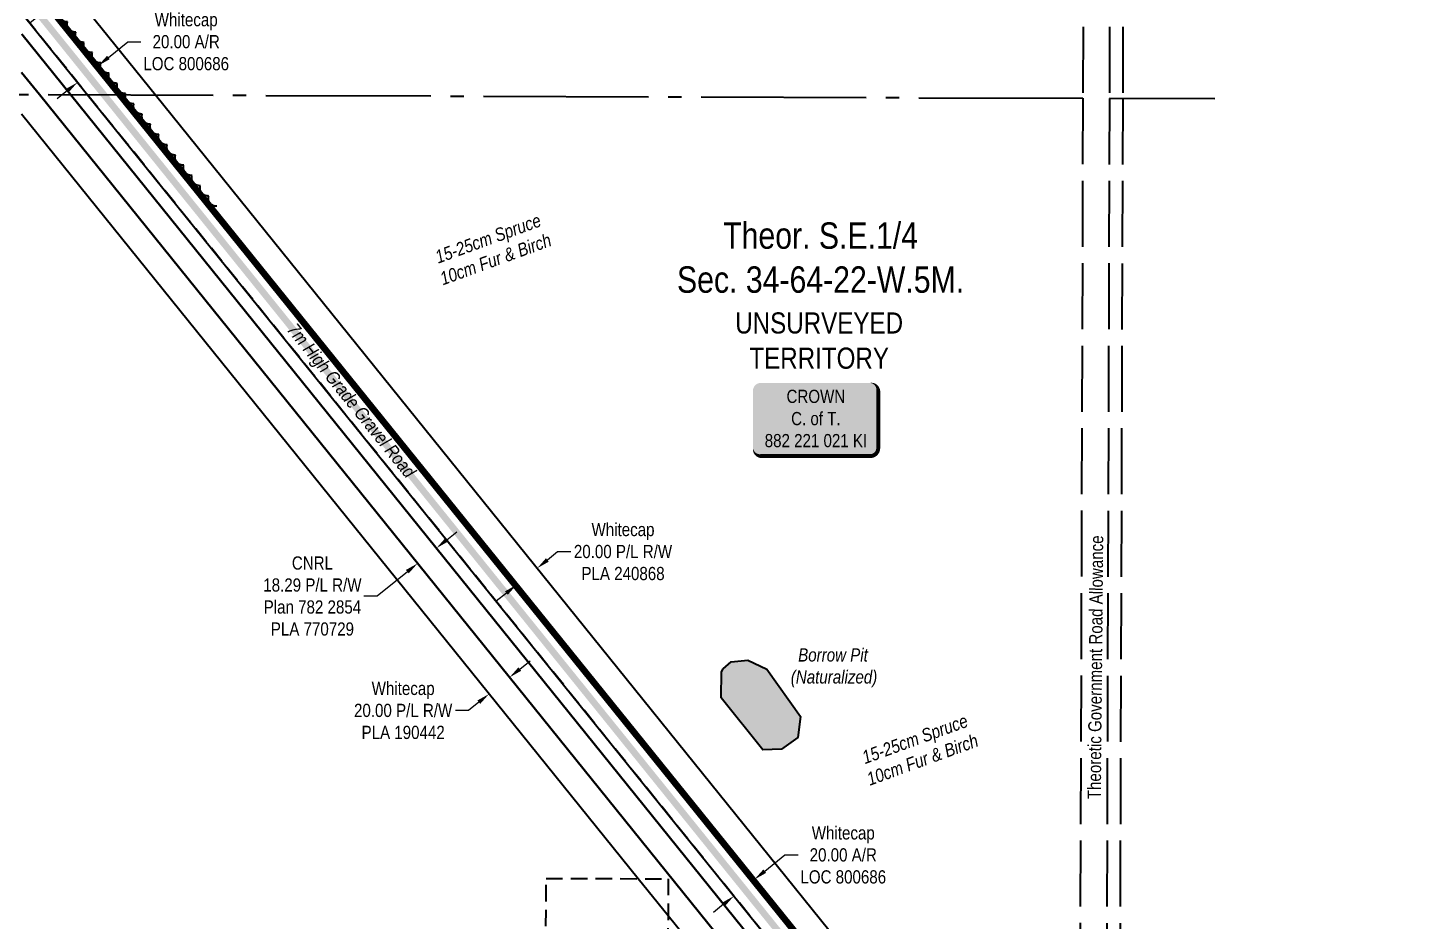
# Model space of a CAD drawing. Extents: x 479172 to 490274, y 6044075 to 6051612.
# Drawn here: x 484493 to 485535, y 6047632 to 6048309 of the extents above; entities that cross this region are included whole.
import ezdxf
from ezdxf.enums import TextEntityAlignment as Align

# ---------------------------------------------------------------- set-up
doc = ezdxf.new("R2010")
doc.units = 0
doc.header["$LTSCALE"] = 5
doc.header["$PDSIZE"] = 0.5
for name, pattern in [('0', [1, 1, 0]), ('foc-ACCESSROAD', [3.75, 2.5, -1.25]), ('foc-QUARTERLINE', [33, 25, -3, 2, -3]), ('foc-UNSURVEYED', [12.5, 10, -2.5])]:
    doc.linetypes.add(name, pattern=pattern)
doc.layers.get('Defpoints').update_dxf_attribs({"color": 9})
for name, color, linetype in [('AS-OWNER', 7, 'Continuous'), ('AS-ROADS', 254, 'Continuous'), ('C-AR', 13, 'foc-ACCESSROAD'), ('C-RW', 13, 'Continuous'), ('C-SYMBOL', 7, 'Continuous'), ('F-RW', 190, 'Continuous'), ('F-WS', 190, 'foc-ACCESSROAD'), ('L-QSEC', 8, 'foc-QUARTERLINE'), ('L-ROAD-T', 7, 'Continuous'), ('L-UNS-T', 3, 'Continuous'), ('L-USEC', 7, 'foc-UNSURVEYED'), ('P-PROPOSED', 10, 'Continuous'), ('T-BUSH', 110, '0'), ('T-BUSH-T', 110, 'Continuous'), ('T-WATER', 160, 'Continuous'), ('T-WATER-H', 133, 'Continuous')]:
    doc.layers.add(name, color=color, linetype=linetype)
for name, color, linetype, lineweight in [('C-AR-T', 13, 'Continuous', 9), ('C-RW-T', 13, 'Continuous', 9), ('F-RW-T', 190, 'Continuous', 9), ('T-TEXT', 48, 'Continuous', 18)]:
    doc.layers.add(name, color=color, linetype=linetype, lineweight=lineweight)
doc.styles.add('175L', font='ARIALN.TTF', dxfattribs={"height": 20})
doc.styles.add('80', font='ARIALN.TTF', dxfattribs={"height": 10})
doc.styles.add('80CG', font='ARIALN.TTF', dxfattribs={"height": 10})
doc.styles.add('80L', font='ARIALN.TTF', dxfattribs={"height": 10})
doc.styles.add('80LS', font='ARIALNI.TTF', dxfattribs={"height": 10})
doc.dimstyles.new('Compass 5 000', dxfattribs={"dimscale": 5, "dimtxt": 9, "dimasz": 2, "dimexe": 0.2, "dimexo": 0.0625, "dimgap": 0.5, "dimtad": 0, "dimtih": 1, "dimtoh": 1, "dimzin": 0, "dimdsep": 46, "dimtxsty": '80CG', "dimcen": 0.1, "dimse1": 1, "dimse2": 1, "dimclrd": 256, "dimclrt": 256, "dimaunit": 1, "dimadec": 4, "dimazin": 0, "dimtfac": 0.06, "dimtofl": 0, "dimtmove": 0, "dimatfit": 1, "dimfxl": 0.2, "dimtolj": 1, "dimtzin": 0, "dimlwd": -1, "dimarcsym": 0})

# ---------------------------------------------------------------- blocks, each defined once
blk = doc.blocks.new('*U419')
h = blk.add_hatch(color=255)
edge = h.paths.add_edge_path()
edge.add_line((-41.5, -28.5), (41.5, -28.5))
edge.add_arc((41.5, -22.5), 6, 270, 360)
edge.add_line((47.5, -22.5), (47.5, 21))
edge.add_arc((41.5, 21), 6, 0, 90)
edge.add_line((41.5, 27), (-41.5, 27))
edge.add_arc((-41.5, 21), 6, 90, 180)
edge.add_line((-47.5, 21), (-47.5, -22.5))
edge.add_arc((-41.5, -22.5), 6, 180, 270)
at = {"color": 14, "flags": 128}
blk.add_lwpolyline([(-41.5, -28.5, 3, 3, 0), (41.5, -28.5, 3, 3, 0.414214), (47.5, -22.5, 3, 3, 0), (47.5, 21, 3, 0, 0.414214), (41.5, 27, 0, 0, 0), (-41.5, 27, 0, 0, 0.414214), (-47.5, 21, 0, 0, 0), (-47.5, -22.5, 0, 3, 0.414214)], format="xyseb", close=True, dxfattribs=at)
at = {"color": 14, "style": '80'}
blk.add_attdef('ENTER_TEXT_001', (-26.8, -4.9), '', height=10, dxfattribs=at)
blk = doc.blocks.new('*D477')
at = {"layer": 'C-AR-T', "transparency": 16777216}
for p, q in [((484554, 6048285.9), (484568.7, 6048297.8)), ((484568.7, 6048297.8), (484578.7, 6048297.8)), ((484522.9, 6048260.8), (484515.1, 6048254.5))]:
    blk.add_line(p, q, dxfattribs=at)
for points in [[(484553, 6048287.2), (484555, 6048284.6), (484546.2, 6048279.6)], [(484521.8, 6048262.1), (484523.9, 6048259.5), (484530.6, 6048267)]]:
    blk.add_solid(points, dxfattribs=at)
at = {"layer": 'Defpoints', "color": 0, "transparency": 16777216}
for p in [(484522.4, 6048309.2), (484506.8, 6048296.6), (484546.2, 6048279.6)]:
    blk.add_point(p, dxfattribs=at)
at = {"layer": 'C-AR-T', "transparency": 16777216, "insert": (484613, 6048297.8), "char_height": 10, "attachment_point": 5, "style": '80CG'}
blk.add_mtext('\\A1;Whitecap\\P20.00 A/R\\PLOC 800686', dxfattribs=at)
blk = doc.blocks.new('*D479')
at = {"layer": 'C-AR-T', "transparency": 16777216}
for p, q in [((485051.6, 6047669.2), (485066.9, 6047681.5)), ((485066.9, 6047681.5), (485076.9, 6047681.5)), ((485020.5, 6047644.1), (485012.7, 6047637.8))]:
    blk.add_line(p, q, dxfattribs=at)
for points in [[(485050.6, 6047670.5), (485052.7, 6047667.9), (485043.8, 6047662.9)], [(485019.4, 6047645.4), (485021.5, 6047642.8), (485028.3, 6047650.4)]]:
    blk.add_solid(points, dxfattribs=at)
at = {"layer": 'Defpoints', "color": 0, "transparency": 16777216}
for p in [(485037.9, 6047670.3), (485022.4, 6047657.7), (485043.8, 6047662.9)]:
    blk.add_point(p, dxfattribs=at)
at = {"layer": 'C-AR-T', "transparency": 16777216, "insert": (485111.2, 6047681.5), "char_height": 10, "attachment_point": 5, "style": '80CG'}
blk.add_mtext('\\A1;Whitecap\\P20.00 A/R\\PLOC 800686', dxfattribs=at)
blk = doc.blocks.new('*D493')
at = {"layer": 'C-RW-T', "transparency": 16777216}
for p, q in [((484866, 6047822.4), (484873.8, 6047828.7)), ((484834.8, 6047797.3), (484827.1, 6047791)), ((484827.1, 6047791), (484817.1, 6047791))]:
    blk.add_line(p, q, dxfattribs=at)
for points in [[(484864.9, 6047823.7), (484867, 6047821.1), (484858.2, 6047816.1)], [(484833.8, 6047798.6), (484835.9, 6047796), (484842.6, 6047803.5)]]:
    blk.add_solid(points, dxfattribs=at)
at = {"layer": 'Defpoints', "color": 0, "transparency": 16777216}
for p in [(484856.8, 6047817.9), (484841.2, 6047805.3), (484842.6, 6047803.5)]:
    blk.add_point(p, dxfattribs=at)
at = {"layer": 'C-RW-T', "transparency": 16777216, "insert": (484777.5, 6047791), "char_height": 10, "attachment_point": 5, "style": '80CG'}
blk.add_mtext('\\A1;Whitecap\\P20.00 P/L R/W\\PPLA 190442', dxfattribs=at)
blk = doc.blocks.new('*D497')
at = {"layer": 'Defpoints', "color": 0, "transparency": 16777216}
for p in [(484802.7, 6047914), (484950.1, 6047731.3), (484935.9, 6047719.8)]:
    blk.add_point(p, dxfattribs=at)
at = {"layer": 'F-RW-T', "transparency": 16777216}
for p, q in [((484810.5, 6047920.3), (484818.3, 6047926.5)), ((484780.7, 6047896.2), (484757.8, 6047877.7)), ((484757.8, 6047877.7), (484747.8, 6047877.7))]:
    blk.add_line(p, q, dxfattribs=at)
for points in [[(484809.4, 6047921.6), (484811.5, 6047919), (484802.7, 6047914)], [(484779.6, 6047897.5), (484781.7, 6047894.9), (484788.5, 6047902.5)]]:
    blk.add_solid(points, dxfattribs=at)
at = {"layer": 'F-RW-T', "transparency": 16777216, "insert": (484708.7, 6047877.7), "char_height": 10, "attachment_point": 5, "style": '80CG'}
blk.add_mtext('\\A1;CNRL\\P18.29 P/L R/W\\PPlan 782 2854\\PPLA 770729', dxfattribs=at)
blk = doc.blocks.new('*D513')
at = {"layer": 'C-RW-T', "transparency": 16777216}
for p, q in [((484886.9, 6047905.1), (484894.6, 6047911.4)), ((484894.6, 6047911.4), (484904.6, 6047911.4)), ((484855.8, 6047880), (484848, 6047873.8))]:
    blk.add_line(p, q, dxfattribs=at)
for points in [[(484885.8, 6047906.4), (484887.9, 6047903.8), (484879.1, 6047898.8)], [(484854.7, 6047881.3), (484856.8, 6047878.7), (484863.6, 6047886.3)]]:
    blk.add_solid(points, dxfattribs=at)
at = {"layer": 'Defpoints', "color": 0, "transparency": 16777216}
for p in [(484876.3, 6047902.3), (484879.1, 6047898.8), (484860.8, 6047889.8)]:
    blk.add_point(p, dxfattribs=at)
at = {"layer": 'C-RW-T', "transparency": 16777216, "insert": (484944.2, 6047911.4), "char_height": 10, "attachment_point": 5, "style": '80CG'}
blk.add_mtext('\\A1;Whitecap\\P20.00 P/L R/W\\PPLA 240868', dxfattribs=at)
blk = doc.blocks.new('*D515')
at = {"layer": 'C-RW-T', "transparency": 16777216}
for p, q in [((484533.3, 6048343.4), (484544.2, 6048352.1)), ((484544.2, 6048352.1), (484554.2, 6048352.1)), ((484502.2, 6048318.3), (484494.5, 6048312))]:
    blk.add_line(p, q, dxfattribs=at)
for points in [[(484532.3, 6048344.6), (484534.4, 6048342.1), (484525.6, 6048337.1)], [(484501.2, 6048319.6), (484503.3, 6048317), (484510, 6048324.5)]]:
    blk.add_solid(points, dxfattribs=at)
at = {"layer": 'Defpoints', "color": 0, "transparency": 16777216}
for p in [(484525.6, 6048337.1), (484542.7, 6048315.8), (484527.2, 6048303.3)]:
    blk.add_point(p, dxfattribs=at)
at = {"layer": 'C-RW-T', "transparency": 16777216, "insert": (484593.8, 6048352.1), "char_height": 10, "attachment_point": 5, "style": '80CG'}
blk.add_mtext('\\A1;Whitecap\\P20.00 P/L R/W\\PPLA 240868', dxfattribs=at)

msp = doc.modelspace()

# ---------------------------------------------------------------- hatches: boundary and pattern name
at = {"layer": 'AS-ROADS'}
h = msp.add_hatch(color=256, dxfattribs=at)
h.dxf.hatch_style = 1
h.paths.add_polyline_path([(485227.415, 6047422.97), (485181.813, 6047479.872), (485132.502, 6047540.246), (484449.933, 6048386.448), (484325.464, 6048541.365), (484310.579, 6048556.953), (484296.448, 6048568.26), (484278.975, 6048579.066), (484266.935, 6048585.002), (484187.058, 6048615.112), (484160.383, 6048626.236), (484137.113, 6048639.736), (484122.207, 6048652.938), (484101.257, 6048679.357), (484097.342, 6048676.252), (484118.564, 6048649.489), (484134.174, 6048635.664), (484158.158, 6048621.749), (484185.214, 6048610.466), (484264.944, 6048580.412), (484276.55, 6048574.69), (484293.562, 6048564.169), (484307.196, 6048553.26), (484321.702, 6048538.068), (484446.04, 6048383.314), (485128.622, 6047537.097), (485177.928, 6047476.729), (485223.516, 6047419.845)])
at = {"layer": 'T-WATER-H'}
h = msp.add_hatch(color=256, dxfattribs=at)
h.dxf.hatch_style = 1
h.paths.add_polyline_path([(485020.035, 6047822.648), (485026.149, 6047827.983), (485038.804, 6047829.133), (485053.119, 6047822.326), (485078.733, 6047786.373), (485076.716, 6047770.533), (485064.279, 6047761.61), (485050.284, 6047761.192), (485018.547, 6047800.523), (485018.884, 6047820.384)])

# ---------------------------------------------------------------- linework, layer by layer
at = {"layer": 'C-AR', "flags": 128}
msp.add_lwpolyline([(484383.801, 6046948.842), (484483.818, 6046953.75), (484722.94, 6046965.485), (485288.896, 6047002.038), (485319.061, 6047003.985), (485461.102, 6047013.101), (485479.275, 6047014.333), (485503.892, 6047015.922), (485526.216, 6047017.364), (485538.424, 6047018.153), (485393.445, 6047197.812), (485319.964, 6047288.878), (485289.922, 6047326.108), (485188.912, 6047451.281), (485175.43, 6047467.987), (485160.552, 6047486.421), (484564.722, 6048224.807), (484538.192, 6048257.686), (484488.393, 6048319.406), (484293.591, 6048560.84), (484124.44, 6048626.273), (483805.441, 6049064.592), (483830.247, 6049064.5), (484137.149, 6048642.803), (484305.798, 6048577.565), (484488.5, 6048351.128), (484563.969, 6048257.59), (484580.288, 6048237.368), (485214.689, 6047451.189), (485290.023, 6047357.836), (485320.064, 6047320.606), (485562.854, 6047019.731), (485592.865, 6047021.67), (485633.096, 6047024.268), (485652.802, 6047025.541), (485792.412, 6047033.486), (486113.962, 6047051.8), (486339.733, 6047064.655), (486415.702, 6047069.287), (486435.701, 6047070.433), (486450.701, 6047071.292), (486918.893, 6047098.14), (486949.057, 6047099.87), (487398.72, 6047125.654), (487743.806, 6047144.554), (487984.336, 6047157.727), (488332.681, 6047176.804), (488547.351, 6047189.579), (488548.588, 6047189.653), (488578.752, 6047191.448), (488911, 6047211.216), (489079.281, 6047221.237), (489086.679, 6047225.016), (489100.561, 6047238.122), (489109.341, 6047260.874), (489105.399, 6047438.598), (489103.18, 6047538.617)], dxfattribs=at)
at = {"layer": 'C-RW'}
for points in [[(484488.607, 6048382.876), (484589.742, 6048257.495), (485240.222, 6047451.099), (485246.306, 6047443.558), (485230.885, 6047431.118), (485215.316, 6047418.559), (485207.542, 6047412.288), (485193.314, 6047400.812), (485177.738, 6047388.247), (485162.168, 6047375.687), (485289.579, 6047217.694), (485319.62, 6047180.442), (485443.274, 6047027.108), (485452.874, 6047023.229), (485461.096, 6047013.011), (485476.394, 6046994.066), (485483.972, 6046984.577), (485528.539, 6046929.276), (485553.165, 6046923.029), (485777.194, 6046645.138)], [(485751.216, 6046645.23), (485541.332, 6046905.445), (485517.083, 6046911.652), (485459.536, 6046982.998), (485451.859, 6046992.515), (485440.425, 6047006.692), (485430.81, 6047010.653), (485430.424, 6047011.131), (485319.519, 6047148.618), (485289.478, 6047185.861), (485133.98, 6047378.632), (485149.619, 6047391.248), (485165.19, 6047403.807), (485180.761, 6047416.368), (485194.989, 6047427.845), (485202.763, 6047434.116), (485218.331, 6047446.675), (485214.689, 6047451.189), (484580.301, 6048237.398), (484564.046, 6048257.59), (484488.5, 6048351.224)], [(484488.242, 6048274.583), (484501.768, 6048257.822), (485057.98, 6047568.516)], [(485038.773, 6047560.479), (484978.334, 6047635.364), (484955.617, 6047663.514), (484488.136, 6048242.862)]]:
    msp.add_lwpolyline(points, dxfattribs=at)
at = {"layer": 'F-RW'}
for points in [[(484488.393, 6048319.406), (484538.192, 6048257.687), (484564.722, 6048224.807), (485160.552, 6047486.421), (485175.43, 6047467.987), (485188.912, 6047451.281), (485289.922, 6047326.108), (485319.964, 6047288.878), (485393.445, 6047197.812), (485538.424, 6047018.153), (485541.066, 6047014.878), (485541.066, 6047014.878), (485553.797, 6046999.101), (485654.02, 6047005.575), (486113.902, 6047031.945)], [(486113.872, 6047021.934), (485654.68, 6046995.604), (485581.026, 6046990.846), (485549.271, 6046988.795), (485544.238, 6046995.031), (485541.59, 6046998.313), (485528.844, 6047014.108), (485526.216, 6047017.364), (485319.914, 6047273.03), (485289.872, 6047310.261), (485176.041, 6047451.327), (485163.665, 6047466.661), (485148.784, 6047485.097), (484525.328, 6048257.734), (484488.34, 6048303.572)], [(484488.34, 6048303.572), (484525.328, 6048257.734), (485148.784, 6047485.097), (485163.665, 6047466.661), (485176.041, 6047451.327), (485289.872, 6047310.261), (485319.913, 6047273.031), (485526.216, 6047017.364), (485528.844, 6047014.108), (485541.59, 6046998.313), (485544.238, 6046995.031), (485549.271, 6046988.795), (485560.788, 6046974.521), (485570.203, 6046962.854), (485582.515, 6046947.597), (485826.521, 6046644.964)], [(485802.974, 6046645.047), (485568.328, 6046936.071), (485555.976, 6046951.377), (485546.561, 6046963.044), (485526.946, 6046987.353), (485521.886, 6046993.625), (485519.266, 6046996.871), (485506.491, 6047012.701), (485503.892, 6047015.922), (485319.822, 6047244.037), (485289.78, 6047281.268), (485152.485, 6047451.411), (485142.139, 6047464.229), (485127.257, 6047482.666), (485057.979, 6047568.504), (484501.768, 6048257.822), (484488.242, 6048274.583)]]:
    msp.add_lwpolyline(points, dxfattribs=at)
at = {"layer": 'F-WS'}
msp.add_lwpolyline([(484978.131, 6047570.919), (484885.618, 6047571.248), (484885.911, 6047663.761), (484978.424, 6047663.432), (484978.131, 6047570.919)], close=True, dxfattribs=at)
at = {"layer": 'L-QSEC'}
for p, q in [((483683.466, 6048260.797), (485292.862, 6048254.95)), ((485392.861, 6048254.604), (485312.979, 6048254.888))]:
    msp.add_line(p, q, dxfattribs=at)
at = {"layer": 'L-USEC'}
for p, q in [((485295.462, 6049059.156), (485292.862, 6048254.95)), ((485315.579, 6049059.083), (485312.979, 6048254.884)), ((485325.642, 6049059.047), (485323.042, 6048254.852)), ((485292.862, 6048254.95), (485290.317, 6047450.921)), ((485312.979, 6048254.886), (485310.434, 6047450.858)), ((485323.042, 6048254.854), (485320.497, 6047450.826))]:
    msp.add_line(p, q, dxfattribs=at)
at = {"layer": 'P-PROPOSED', "const_width": 4.997, "flags": 128}
msp.add_lwpolyline([(486114.018, 6047050.802), (485792.469, 6047032.488), (485652.863, 6047024.543), (485633.16, 6047023.271), (485592.93, 6047020.672), (485562.401, 6047018.7), (485319.286, 6047319.979), (485289.245, 6047357.208), (485213.912, 6047450.562), (484579.51, 6048236.741), (484563.191, 6048256.963), (484487.722, 6048350.5), (484313.621, 6048566.277), (484296.577, 6048560.756), (484125.075, 6048627.099), (483806.675, 6049064.595)], dxfattribs=at)
at = {"layer": 'T-BUSH', "flags": 128}
msp.add_lwpolyline([(484636.344, 6048173.155, -0.52056705), (484630.047, 6048180.916, -0.52056705), (484623.75, 6048188.678, -0.52056705), (484617.453, 6048196.439, -0.52056705), (484611.155, 6048204.2, -0.52056705), (484604.858, 6048211.962, -0.52056705), (484598.561, 6048219.723, -0.52056705), (484592.264, 6048227.485, -0.52056705), (484585.967, 6048235.246, -0.52056705), (484579.67, 6048243.008, -0.52056705), (484573.373, 6048250.769, -0.52056705), (484567.075, 6048258.53, -0.52056705), (484560.778, 6048266.292, -0.52056705), (484554.481, 6048274.053, -0.52056705), (484548.184, 6048281.815, -0.52056705), (484541.887, 6048289.576, -0.52056705), (484535.59, 6048297.337, -0.52056705), (484529.293, 6048305.099, -0.52056705), (484522.995, 6048312.86, -0.52056705), (484516.698, 6048320.622, -0.52056705), (484510.401, 6048328.383, -0.52056705), (484504.104, 6048336.144, -0.52056705), (484497.807, 6048343.906, -0.52056705), (484491.51, 6048351.667, -0.52056705), (484485.212, 6048359.429, -0.52056705), (484478.915, 6048367.19, -0.52056705), (484472.618, 6048374.952, -0.52056705), (484466.321, 6048382.713, -0.52056705), (484460.024, 6048390.474, -0.52056705), (484453.74, 6048398.246, -0.52056705), (484447.466, 6048406.027, -0.52056705), (484441.192, 6048413.807, -0.52056705), (484434.918, 6048421.587, -0.52056705), (484428.644, 6048429.367, -0.52056705), (484422.37, 6048437.147, -0.52056705), (484416.096, 6048444.928, -0.52056705), (484409.823, 6048452.708, -0.52056705), (484403.549, 6048460.488, -0.52056705), (484397.275, 6048468.268, -0.52056705), (484391.001, 6048476.049, -0.52056705), (484384.727, 6048483.829, -0.52056705), (484378.453, 6048491.609, -0.52056705), (484372.179, 6048499.389, -0.52056705), (484365.906, 6048507.17, -0.52056705), (484359.632, 6048514.95, -0.52056705), (484353.358, 6048522.73, -0.52056705), (484347.084, 6048530.51, -0.52056705), (484340.81, 6048538.291, -0.52056705), (484334.536, 6048546.071, -0.52056705), (484328.262, 6048553.851, -0.52056705), (484321.988, 6048561.631, -0.52056705), (484315.863, 6048569.506, -0.52056705), (484311.503, 6048578.499, -0.52056705), (484302.278, 6048582.321, -0.52056705), (484293.035, 6048586.124, -0.52056705), (484283.704, 6048589.696, -0.52056705), (484274.277, 6048593.016, -0.52056705), (484264.85, 6048596.336, -0.52056705), (484255.423, 6048599.656, -0.52056705), (484245.996, 6048602.976, -0.52056705), (484236.569, 6048606.297, -0.52056705), (484227.142, 6048609.617, -0.52056705), (484217.715, 6048612.937, -0.52056705), (484208.287, 6048616.257, -0.52056705), (484198.86, 6048619.577, -0.52056705), (484189.433, 6048622.897, -0.52056705), (484180.006, 6048626.218, -0.52056705), (484170.579, 6048629.538, -0.52056705), (484161.603, 6048633.903, -0.52056705), (484152.719, 6048638.482, -0.52056705), (484143.835, 6048643.062, -0.52056705), (484134.454, 6048649.971, -0.52056705)], format="xyb", dxfattribs=at)
at = {"layer": 'T-WATER'}
msp.add_lwpolyline([(485020.035, 6047822.648), (485026.149, 6047827.983), (485038.804, 6047829.133), (485053.119, 6047822.326), (485078.733, 6047786.373), (485076.716, 6047770.533), (485064.279, 6047761.61), (485050.284, 6047761.192), (485018.547, 6047800.523), (485018.884, 6047820.384), (485020.035, 6047822.648)], close=True, dxfattribs=at)

# ---------------------------------------------------------------- block references
at = {"layer": 'AS-OWNER'}
ref = msp.add_blockref('*U419', (485090.219, 6048012.305), dxfattribs=dict(at, xscale=0.9994789399999966, yscale=0.9994789399999966, zscale=0.9994789399999966))
ref.add_attrib('ENTER_TEXT_001', 'CROWN', (485068.171, 6048024.071), dxfattribs={"layer": '0', "color": 14, "height": 9.9948, "style": '80'})
ref.add_attrib('ENTER_TEXT_002', 'C. of T.', (485071.665, 6048007.236), dxfattribs={"layer": '0', "color": 14, "height": 9.9948, "style": '80'})
ref.add_attrib('ENTER_TEXT_003', '882 221 021 KI', (485051.655, 6047990.537), dxfattribs={"layer": '0', "color": 14, "height": 9.99479, "style": '80'})

# ---------------------------------------------------------------- texts
at = {"layer": 'C-SYMBOL', "color": 3, "insert": (485093.991, 6048160.928), "char_height": 20, "width": 215.98445, "attachment_point": 2, "style": '175L'}
msp.add_mtext('Theor. S.E.1/4 \\PSec. 34-64-22-W.5M.', dxfattribs=at)
at = {"layer": 'L-ROAD-T', "style": '80L'}
msp.add_text('Theoretic Government Road Allowance', height=10, rotation=89.459776, dxfattribs=at).set_placement((485302.396, 6047823.73), align=Align.MIDDLE_CENTER)
at = {"layer": 'L-UNS-T', "color": 3, "insert": (485092.915, 6048071.244), "char_height": 16, "attachment_point": 5, "style": '80L'}
msp.add_mtext_dynamic_manual_height_columns('UNSURVEYED TERRITORY', width=126.28168, gutter_width=47.45, heights=[0], dxfattribs=at)
at = {"layer": 'T-BUSH-T', "char_height": 10, "width": 88.306, "attachment_point": 2, "rotation": 20, "style": '80LS'}
for insert in [(484840.157, 6048153.378), (485163.81, 6047774.115)]:
    msp.add_mtext('15-25cm Spruce\\P10cm Fur & Birch', dxfattribs=dict(at, insert=insert))
at = {"layer": 'T-TEXT', "insert": (484696.219, 6048086.189), "char_height": 10, "attachment_point": 1, "rotation": 308.898575, "style": '80L'}
msp.add_mtext_dynamic_manual_height_columns('\\pi0.78467;{\\fArial Narrow|b0|i1|c0|p34;7m High Grade Gravel Road}', width=145.9145, gutter_width=50.027, heights=[0], dxfattribs=at)
at = {"layer": 'T-WATER', "insert": (485075.39, 6047838.112), "char_height": 10, "attachment_point": 1, "style": '80L'}
msp.add_mtext_dynamic_manual_height_columns('\\pi1.61677;{\\fArial Narrow|b0|i1|c0|p34;Borrow Pit\\P\\pi-3.96303;(Naturalized)}', width=56.00981, gutter_width=50.027, heights=[0], dxfattribs=at)

# ---------------------------------------------------------------- dimensions: what is measured, and where the dimension line sits
at = {"layer": 'C-AR-T'}
for base, p1, p2, angle, picture, middle in [((484546.214, 6048279.596), (484506.786, 6048296.61), (484522.353, 6048309.17), 38.897783, '*D477', (484613.029, 6048297.76)), ((485043.829, 6047662.927), (485022.351, 6047657.688), (485037.92, 6047670.25), 38.901525, '*D479', (485111.187, 6047681.533))]:
    dim = msp.add_linear_dim(base=base, p1=p1, p2=p2, angle=angle, text='Whitecap\\P20.00 A/R\\PLOC 800686', dimstyle='Compass 5 000', dxfattribs=at)
    dim.commit()
    dim.dimension.update_dxf_attribs({"geometry": picture, "text_midpoint": middle, "dimtype": 161})
at = {"layer": 'C-RW-T', "color": 6}
dim = msp.add_linear_dim(base=(484525.552, 6048337.073), p1=(484527.194, 6048303.266), p2=(484542.72, 6048315.79), angle=38.8906, text='Whitecap\\P20.00 P/L R/W\\PPLA 240868', dimstyle='Compass 5 000', dxfattribs=at)
dim.commit()
dim.dimension.update_dxf_attribs({"geometry": '*D515', "text_midpoint": (484593.765, 6048352.135), "dimtype": 161})
dim = msp.add_aligned_dim(p1=(484860.805, 6047889.765), p2=(484876.294, 6047902.259), distance=-4.419, text='Whitecap\\P20.00 P/L R/W\\PPLA 240868', dimstyle='Compass 5 000', dxfattribs=at)
dim.commit()
dim.dimension.update_dxf_attribs({"geometry": '*D513', "text_midpoint": (484944.174, 6047911.377)})
at = {"layer": 'C-RW-T'}
dim = msp.add_aligned_dim(p1=(484856.759, 6047817.878), p2=(484841.194, 6047805.318), distance=2.284, text='Whitecap\\P20.00 P/L R/W\\PPLA 190442', dimstyle='Compass 5 000', dxfattribs=at)
dim.commit()
dim.dimension.update_dxf_attribs({"geometry": '*D493', "text_midpoint": (484777.523, 6047790.981)})
at = {"layer": 'F-RW-T'}
dim = msp.add_linear_dim(base=(484802.705, 6047913.987), p1=(484935.865, 6047719.841), p2=(484950.098, 6047731.325), angle=38.90077, text='CNRL\\P18.29 P/L R/W\\PPlan 782 2854\\PPLA 770729', dimstyle='Compass 5 000', dxfattribs=at)
dim.commit()
dim.dimension.update_dxf_attribs({"geometry": '*D497', "text_midpoint": (484708.665, 6047877.713), "dimtype": 161})

doc.saveas('drawing.dxf')
